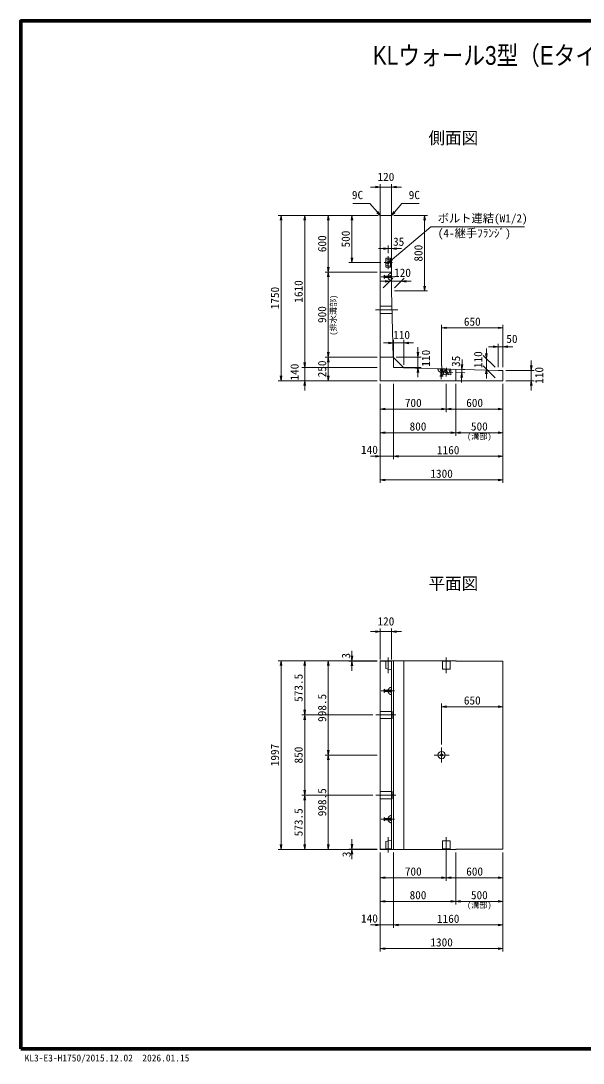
# Model space of a CAD drawing. Units: millimetres at full size, sheet at 1:40. Extents: x 141688 to 157488, y 10657 to 21690.
# Drawn here: x 141688 to 147645, y 10657 to 21690 of the extents above; entities that cross this region are included whole.
import ezdxf
from ezdxf.enums import TextEntityAlignment as Align

# ---------------------------------------------------------------- set-up
doc = ezdxf.new("R2010")
doc.units = ezdxf.units.MM
doc.header["$LTSCALE"] = 40
doc.linetypes.add('CHAIN', pattern=[18.5, 12, -1.5, 3.5, -1.5])
doc.linetypes.add('DASHED', pattern=[7.5, 6, -1.5])
for name, color, linetype, lineweight in [('01図枠', 1, 'Continuous', 70), ('中心', 6, 'CHAIN', 9), ('外形線', 7, 'Continuous', 13), ('寸法', 2, 'Continuous', 9), ('細線', 4, 'Continuous', 9)]:
    doc.layers.add(name, color=color, linetype=linetype, lineweight=lineweight)
doc.layers.add('文字', color=7, linetype='Continuous')
doc.styles.add('ＭＳ ゴシック', font='')
doc.styles.add('ＭＳ Ｐゴシック', font='')
doc.styles.get('ＭＳ ゴシック').set_extended_font_data('MS Gothic')
doc.styles.get('ＭＳ Ｐゴシック').set_extended_font_data('MS PGothic')

# ---------------------------------------------------------------- blocks, each defined once
blk = doc.blocks.new('open_arrow')
at = {"color": 0, "linetype": 'Continuous', "lineweight": -2}
blk.add_lwpolyline([(7.5, 1.25), (0, 0), (7.5, -1.25)], dxfattribs=at)

msp = doc.modelspace()

# ---------------------------------------------------------------- linework, layer by layer
at = {"layer": '01図枠'}
msp.add_lwpolyline([(141687.54, 10809.99), (157487.54, 10809.99), (157487.54, 21689.99), (141687.54, 21689.99)], close=True, dxfattribs=at)
at = {"layer": '中心'}
for p, q in [((145580.07, 19061.98), (145580.07, 19198.98)), ((145535.07, 19130.48), (145625.07, 19130.48)), ((145645.07, 18980.48), (145506.07, 18980.48)), ((145682.42, 18630.48), (145445.07, 18630.48)), ((146145.88, 18036.69), (146142.13, 17897.74)), ((146193.86, 17925.35), (146196.29, 18015.32)), ((146263.55, 17968.48), (146126.6, 17972.18)), ((145580.07, 14785.53), (145580.07, 14950.53)), ((146195.07, 14785.53), (146195.07, 14950.53)), ((145645.07, 14596.53), (145506.07, 14596.53)), ((145450.07, 14343.03), (145660.07, 14343.03)), ((146223.57, 13918.03), (146066.57, 13918.03)), ((146145.07, 13996.53), (146145.07, 13839.53)), ((145450.07, 13493.03), (145660.07, 13493.03)), ((145645.07, 13239.53), (145506.07, 13239.53)), ((145580.07, 13050.53), (145580.07, 12885.53)), ((146195.07, 13050.53), (146195.07, 12885.53))]:
    msp.add_line(p, q, dxfattribs=at)
at = {"layer": '外形線'}
for p, q in [((145504.07, 19630.48), (145495.07, 19621.48)), ((145495.07, 19621.48), (145495.07, 17880.48)), ((145504.07, 19630.48), (145606.07, 19630.48)), ((145606.07, 19630.48), (145615.07, 19621.48)), ((145615.07, 19621.48), (145615.07, 18830.48)), ((145615.07, 18830.48), (145632.36, 18130.48)), ((145632.36, 18130.48), (145745.07, 18017.51)), ((145633.84, 18070.47), (145635.07, 18020.48)), ((145635.07, 18020.48), (145685.05, 18019.13)), ((145745.07, 18017.51), (146745.07, 17990.48)), ((146745.07, 17990.48), (146795.07, 17990.48)), ((146795.07, 17880.48), (146795.07, 17990.48)), ((145495.07, 17880.48), (146795.07, 17880.48)), ((145495.07, 14916.53), (146295.07, 14916.53)), ((145495.07, 14916.53), (145495.07, 12919.53)), ((145615.07, 14916.53), (145615.07, 12919.53)), ((146298.07, 14913.53), (146295.07, 14916.53)), ((146298.07, 14913.53), (146795.07, 14913.53)), ((146795.07, 12922.53), (146795.07, 14913.53)), ((145495.07, 12919.53), (146295.07, 12919.53)), ((146295.07, 12919.53), (146298.07, 12922.53)), ((146298.07, 12922.53), (146795.07, 12922.53))]:
    msp.add_line(p, q, dxfattribs=at)
at = {"layer": '寸法'}
for p, q in [((145391.07, 19930.48), (145719.07, 19930.48)), ((145495.07, 19633.48), (145495.07, 19962.48)), ((145615.07, 19633.48), (145615.07, 19962.48)), ((145472.07, 19630.48), (144413.07, 19630.48)), ((144445.07, 17880.48), (144445.07, 19630.48)), ((145472.07, 19630.48), (144663.07, 19630.48)), ((144695.07, 18020.48), (144695.07, 19630.48)), ((145472.07, 19630.48), (144913.07, 19630.48)), ((144945.07, 19030.48), (144945.07, 19630.48)), ((145472.07, 19630.48), (145163.07, 19630.48)), ((145195.07, 19630.48), (145195.07, 19130.48)), ((145638.07, 19630.48), (145997.07, 19630.48)), ((145965.07, 18830.48), (145965.07, 19630.48)), ((145580.07, 19230.98), (145580.07, 19310.68)), ((145615.07, 19202.48), (145615.07, 19310.68)), ((145719.07, 19278.68), (145476.07, 19278.68)), ((145503.07, 19130.48), (145163.07, 19130.48)), ((145463.07, 19030.48), (144913.07, 19030.48)), ((145463.07, 19030.48), (144913.07, 19030.48)), ((144945.07, 18130.48), (144945.07, 19030.48)), ((145821.78, 18933.19), (145493.78, 18933.19)), ((145527.07, 18862.48), (145629.78, 18965.19)), ((145647.07, 18862.48), (145749.78, 18965.19)), ((145647.07, 18830.48), (145997.07, 18830.48)), ((146145.07, 18038.7), (146145.07, 18472.39)), ((146795.07, 18440.39), (146145.07, 18440.39)), ((146795.07, 18022.48), (146795.07, 18472.39)), ((145849.07, 18280.44), (145531.07, 18280.44)), ((145635.07, 18052.48), (145635.07, 18312.44)), ((145745.07, 18049.51), (145745.07, 18312.44)), ((145895.02, 17916.48), (145895.02, 18234.48)), ((146619.14, 17902.42), (146619.14, 18220.42)), ((146899.07, 18240.39), (146641.07, 18240.39)), ((146745.07, 18022.48), (146745.07, 18272.39)), ((146795.07, 18022.48), (146795.07, 18272.39)), ((144695.07, 17776.48), (144695.07, 18124.48)), ((145463.07, 18130.48), (144913.07, 18130.48)), ((145463.07, 18130.48), (144913.07, 18130.48)), ((144945.07, 17880.48), (144945.07, 18130.48)), ((145664.36, 18130.48), (145927.02, 18130.48)), ((146356.94, 17861.92), (146363.51, 18104.83)), ((146713.07, 18022.48), (146587.14, 18148.42)), ((145463.07, 18020.48), (144663.07, 18020.48)), ((145463.07, 18020.48), (144663.07, 18020.48)), ((145667.07, 18020.48), (145927.02, 18020.48)), ((146267.99, 18003.37), (146392.69, 18000)), ((146713.07, 17912.48), (146587.14, 18038.42)), ((146827.07, 17990.48), (147127.07, 17990.48)), ((147095.07, 17776.48), (147095.07, 18094.48)), ((145463.07, 17880.48), (144413.07, 17880.48)), ((145463.07, 17880.48), (144663.07, 17880.48)), ((145463.07, 17880.48), (144913.07, 17880.48)), ((146295.54, 17967.62), (146391.74, 17965.02)), ((146827.07, 17880.48), (147127.07, 17880.48)), ((145495.07, 17848.48), (145495.07, 16798.48)), ((145495.07, 17848.48), (145495.07, 17048.48)), ((145495.07, 17848.48), (145495.07, 17298.48)), ((145495.07, 17848.48), (145495.07, 17548.48)), ((145635.07, 17848.48), (145635.07, 17048.48)), ((145635.07, 17848.48), (145635.07, 17048.48)), ((146195.07, 17848.48), (146195.07, 17548.48)), ((146195.07, 17848.48), (146195.07, 17548.48)), ((146295.07, 17848.48), (146295.07, 17298.48)), ((146295.07, 17848.48), (146295.07, 17298.48)), ((146795.07, 17848.48), (146795.07, 16798.48)), ((146795.07, 17848.48), (146795.07, 17048.48)), ((146795.07, 17848.48), (146795.07, 17548.48)), ((146795.07, 17848.48), (146795.07, 17298.48)), ((145495.07, 17580.48), (146195.07, 17580.48)), ((146795.07, 17580.48), (146195.07, 17580.48)), ((146295.07, 17330.48), (145495.07, 17330.48)), ((146795.07, 17330.48), (146295.07, 17330.48)), ((145391.07, 17080.48), (145739.07, 17080.48)), ((145635.07, 17080.48), (146795.07, 17080.48)), ((145495.07, 16830.48), (146795.07, 16830.48)), ((145495.07, 14928.53), (145495.07, 15257.53)), ((145615.07, 14928.53), (145615.07, 15257.53)), ((145391.07, 15225.53), (145719.07, 15225.53)), ((145195.07, 15020.53), (145195.07, 14809.53)), ((145463.07, 14916.53), (144413.07, 14916.53)), ((144445.07, 14916.53), (144445.07, 12919.53)), ((145463.07, 14916.53), (144663.07, 14916.53)), ((144695.07, 14916.53), (144695.07, 14343.03)), ((145463.07, 14916.53), (144913.07, 14916.53)), ((144945.07, 14916.53), (144945.07, 13918.03)), ((145463.07, 14916.53), (145163.07, 14916.53)), ((145463.07, 14913.53), (145163.07, 14913.53)), ((146145.07, 14028.53), (146145.07, 14462.23)), ((146795.07, 14012.32), (146795.07, 14462.23)), ((146795.07, 14430.23), (146145.07, 14430.23)), ((145418.07, 14343.03), (144663.07, 14343.03)), ((145418.07, 14343.03), (144663.07, 14343.03)), ((144695.07, 14343.03), (144695.07, 13493.03)), ((145464.07, 13918.03), (144913.07, 13918.03)), ((145464.07, 13918.03), (144913.07, 13918.03)), ((144945.07, 13918.03), (144945.07, 12919.53)), ((145418.07, 13493.03), (144663.07, 13493.03)), ((145418.07, 13493.03), (144663.07, 13493.03)), ((144695.07, 13493.03), (144695.07, 12919.53)), ((145195.07, 12815.53), (145195.07, 13026.53)), ((145463.07, 12919.53), (144413.07, 12919.53)), ((145463.07, 12919.53), (144663.07, 12919.53)), ((145463.07, 12919.53), (144913.07, 12919.53)), ((145463.07, 12922.53), (145163.07, 12922.53)), ((145463.07, 12919.53), (145163.07, 12919.53)), ((145495.07, 12887.53), (145495.07, 11837.53)), ((145495.07, 12887.53), (145495.07, 12087.53)), ((145495.07, 12887.53), (145495.07, 12337.53)), ((145495.07, 12887.53), (145495.07, 12587.53)), ((145635.07, 12887.53), (145635.07, 12087.53)), ((145635.07, 12887.53), (145635.07, 12087.53)), ((146195.07, 12887.53), (146195.07, 12587.53)), ((146195.07, 12887.53), (146195.07, 12587.53)), ((146295.07, 12887.53), (146295.07, 12337.53)), ((146295.07, 12887.53), (146295.07, 12337.53)), ((146795.07, 12887.53), (146795.07, 11837.53)), ((146795.07, 12887.53), (146795.07, 12087.53)), ((146795.07, 12887.53), (146795.07, 12587.53)), ((146795.07, 12887.53), (146795.07, 12337.53)), ((145495.07, 12619.53), (146195.07, 12619.53)), ((146795.07, 12619.53), (146195.07, 12619.53)), ((146295.07, 12369.53), (145495.07, 12369.53)), ((146795.07, 12369.53), (146295.07, 12369.53)), ((145391.07, 12119.53), (145739.07, 12119.53)), ((145635.07, 12119.53), (146795.07, 12119.53)), ((145495.07, 11869.53), (146795.07, 11869.53))]:
    msp.add_line(p, q, dxfattribs=at)
at = {"layer": '寸法', "color": 3, "linetype": 'DASHED'}
for p, q in [((145536.07, 18962.98), (145536.07, 18997.98)), ((145536.07, 18997.98), (145543.73, 18987.48)), ((145595.73, 18987.48), (145543.73, 18987.48)), ((145543.73, 18987.48), (145543.73, 18973.48)), ((145595.73, 18967.98), (145595.73, 18992.98)), ((145595.73, 18992.98), (145604.07, 18992.98)), ((145604.07, 18992.98), (145604.07, 18967.98)), ((145615.07, 19018.98), (145615.07, 18941.98)), ((145543.73, 18973.48), (145536.07, 18962.98)), ((145595.73, 18973.48), (145543.73, 18973.48)), ((145604.07, 18967.98), (145595.73, 18967.98)), ((146106.59, 18007.74), (146183.56, 18005.66)), ((146132.05, 17987.7), (146132.28, 17996.04)), ((146157.05, 17987.03), (146132.05, 17987.7)), ((146132.28, 17996.04), (146157.27, 17995.36)), ((146137.55, 17987.56), (146136.15, 17935.57)), ((146151.55, 17987.18), (146150.14, 17935.2)), ((146157.27, 17995.36), (146157.05, 17987.03)), ((146125.44, 17928.2), (146136.15, 17935.57)), ((146160.43, 17927.25), (146125.44, 17928.2)), ((146136.15, 17935.57), (146150.14, 17935.2)), ((146150.14, 17935.2), (146160.43, 17927.25)), ((145536.07, 14579.03), (145536.07, 14614.03)), ((145536.07, 14614.03), (145543.73, 14603.53)), ((145543.73, 14589.53), (145536.07, 14579.03)), ((145595.73, 14603.53), (145543.73, 14603.53)), ((145543.73, 14603.53), (145543.73, 14589.53)), ((145595.73, 14589.53), (145543.73, 14589.53)), ((145595.73, 14584.03), (145595.73, 14609.03)), ((145595.73, 14609.03), (145604.07, 14609.03)), ((145604.07, 14584.03), (145595.73, 14584.03)), ((145604.07, 14609.03), (145604.07, 14584.03)), ((145615.07, 14635.03), (145615.07, 14558.03)), ((145543.73, 13246.53), (145536.07, 13257.03)), ((145536.07, 13257.03), (145536.07, 13222.03)), ((145595.73, 13246.53), (145543.73, 13246.53)), ((145543.73, 13232.53), (145543.73, 13246.53)), ((145604.07, 13252.03), (145595.73, 13252.03)), ((145595.73, 13252.03), (145595.73, 13227.03)), ((145604.07, 13227.03), (145604.07, 13252.03)), ((145615.07, 13201.03), (145615.07, 13278.03)), ((145536.07, 13222.03), (145543.73, 13232.53)), ((145595.73, 13232.53), (145543.73, 13232.53)), ((145595.73, 13227.03), (145604.07, 13227.03))]:
    msp.add_line(p, q, dxfattribs=at)
at = {"layer": '寸法'}
for points in [[(145499.55, 19625.96), (145465.37, 19665.15), (145385.6, 19756.62), (145203.85, 19756.62)], [(145610.6, 19625.96), (145644.77, 19665.15), (145724.55, 19756.62), (145906.29, 19756.62)], [(145580.07, 19130.48), (145619.93, 19163.88), (146032.64, 19509.64), (147023.24, 19509.64)]]:
    msp.add_lwpolyline(points, dxfattribs=at)
at = {"layer": '寸法', "color": 3}
for radius in [38.5, 12.5]:
    msp.add_circle((146145.07, 13918.03), radius, dxfattribs=at)
at = {"layer": '寸法', "color": 3, "linetype": 'DASHED'}
for centre, start, end in [((145615.07, 18980.48), 90, 270), ((146145.07, 18006.7), 178.45184, 358.45184), ((145615.07, 14596.53), 90, 270), ((145615.07, 13239.53), 90, 270)]:
    msp.add_arc(centre, 38.5, start, end, dxfattribs=at)
at = {"layer": '細線'}
for p, q in [((145555.07, 19081.98), (145555.07, 19178.98)), ((145555.07, 19178.98), (145605.07, 19178.98)), ((145580.07, 19141.79), (145568.76, 19130.48)), ((145591.39, 19130.48), (145580.07, 19119.17)), ((145605.07, 19081.98), (145605.07, 19178.98)), ((145495.07, 19030.48), (145615.07, 19030.48)), ((145555.07, 19081.98), (145605.07, 19081.98)), ((145632.36, 18130.48), (145495.07, 18130.48)), ((146145.91, 17946.65), (146147.27, 17996.63)), ((146244.23, 17994.01), (146147.27, 17996.63)), ((146242.88, 17944.03), (146244.23, 17994.01)), ((146295.07, 17880.48), (146295.07, 18002.64)), ((146295.07, 17880.48), (146295.07, 17991.8)), ((146242.88, 17944.03), (146145.91, 17946.65)), ((146183.76, 17970.64), (146194.77, 17959.02)), ((146195.38, 17981.64), (146206.38, 17970.03)), ((145635.07, 14916.53), (145635.07, 12919.53)), ((145745.07, 14916.53), (145745.07, 12919.53)), ((146235.07, 14910.53), (146155.07, 14910.53)), ((146155.07, 14825.53), (146155.07, 14910.53)), ((146235.07, 14825.53), (146235.07, 14910.53)), ((146235.07, 14825.53), (146155.07, 14825.53)), ((146235.07, 13010.53), (146155.07, 13010.53)), ((146155.07, 13010.53), (146155.07, 12925.53)), ((146235.07, 12925.53), (146155.07, 12925.53)), ((146235.07, 13010.53), (146235.07, 12925.53))]:
    msp.add_line(p, q, dxfattribs=at)
at = {"layer": '細線', "linetype": 'DASHED'}
for p, q in [((145615.07, 19170.48), (145555.07, 19155.48)), ((145555.07, 19105.48), (145615.07, 19090.48)), ((145615.07, 19090.48), (145615.07, 19170.48)), ((145619.27, 18667.98), (145495.07, 18667.98)), ((145621.2, 18592.98), (145495.07, 18592.98)), ((146156.03, 18006.4), (146169.41, 17946.02)), ((146236, 18004.24), (146156.03, 18006.4)), ((146219.39, 17944.67), (146236, 18004.24)), ((145495.07, 14913.53), (145615.07, 14913.53)), ((145555.07, 14910.53), (145555.07, 14834.53)), ((145555.07, 14910.53), (145615.07, 14910.53)), ((145615.07, 14910.53), (145615.07, 14819.53)), ((145555.07, 14834.53), (145615.07, 14819.53)), ((145495.07, 12922.53), (145615.07, 12922.53)), ((145555.07, 13001.53), (145615.07, 13016.53)), ((145555.07, 12925.53), (145555.07, 13001.53)), ((145555.07, 12925.53), (145615.07, 12925.53)), ((145615.07, 12925.53), (145615.07, 13016.53))]:
    msp.add_line(p, q, dxfattribs=at)
for points in [[(145495.07, 14305.53), (145620.01, 14305.53), (145620.01, 14380.53), (145495.07, 14380.53)], [(145495.07, 13530.53), (145620.01, 13530.53), (145620.01, 13455.53), (145495.07, 13455.53)]]:
    msp.add_lwpolyline(points, close=True, dxfattribs=at)
at = {"layer": '細線'}
for centre, start, end in [((145574.42, 19124.82), 135, 315), ((145585.73, 19136.14), 315, 135), ((146189.57, 17976.14), 43.45184, 223.45184), ((146200.57, 17964.53), 223.45184, 43.45184)]:
    msp.add_arc(centre, 8, start, end, dxfattribs=at)

# ---------------------------------------------------------------- block references
at = {"layer": '寸法', "xscale": 6.93, "yscale": 6.93}
for p, rotation in [((145495.07, 19930.48), 180), ((145499.55, 19625.96), 131.1), ((145610.6, 19625.96), 48.9), ((144445.07, 19630.48), 270), ((144695.07, 19630.48), 270), ((144945.07, 19630.48), 270), ((145195.07, 19630.48), 270), ((145965.07, 19630.48), 270), ((145580.07, 19278.68), 180), ((145195.07, 19130.48), 90), ((145580.07, 19130.48), 40), ((144945.07, 19030.48), 90), ((144945.07, 19030.48), 270), ((145597.78, 18933.19), 180), ((145965.07, 18830.48), 90), ((146795.07, 18440.39), 180), ((145635.07, 18280.44), 180), ((146745.07, 18240.39), 180), ((144945.07, 18130.48), 90), ((144945.07, 18130.48), 270), ((145895.02, 18130.48), 90), ((146619.14, 18116.42), 90), ((144695.07, 18020.48), 90), ((144695.07, 18020.48), 90), ((145895.02, 18020.48), 270), ((146360.7, 18000.87), 88.5), ((146619.14, 18006.42), 270), ((147095.07, 17990.48), 90), ((144445.07, 17880.48), 90), ((144695.07, 17880.48), 270), ((144945.07, 17880.48), 90), ((146359.75, 17965.88), 268.5), ((147095.07, 17880.48), 270), ((146195.07, 17580.48), 180), ((146795.07, 17580.48), 180), ((146295.07, 17330.48), 180), ((146795.07, 17330.48), 180), ((145495.07, 17080.48), 180), ((146795.07, 17080.48), 180), ((146795.07, 16830.48), 180), ((145495.07, 15225.53), 180), ((144445.07, 14916.53), 270), ((144695.07, 14916.53), 270), ((144945.07, 14916.53), 270), ((145195.07, 14916.53), 90), ((145195.07, 14913.53), 270), ((144695.07, 14343.03), 90), ((146795.07, 14430.23), 180), ((144695.07, 14343.03), 270), ((144945.07, 13918.03), 90), ((144945.07, 13918.03), 270), ((144695.07, 13493.03), 90), ((144695.07, 13493.03), 270), ((144445.07, 12919.53), 90), ((144695.07, 12919.53), 90), ((144945.07, 12919.53), 90), ((145195.07, 12922.53), 90), ((145195.07, 12919.53), 270), ((146195.07, 12619.53), 180), ((146795.07, 12619.53), 180), ((146295.07, 12369.53), 180), ((146795.07, 12369.53), 180), ((145495.07, 12119.53), 180), ((146795.07, 12119.53), 180), ((146795.07, 11869.53), 180)]:
    msp.add_blockref('open_arrow', p, dxfattribs=dict(at, rotation=rotation))
for p in [(145615.07, 19930.48), (145615.07, 19278.68), (145717.78, 18933.19), (146145.07, 18440.39), (145745.07, 18280.44), (146795.07, 18240.39), (145495.07, 17580.48), (146195.07, 17580.48), (145495.07, 17330.48), (146295.07, 17330.48), (145635.07, 17080.48), (145635.07, 17080.48), (145495.07, 16830.48), (145615.07, 15225.53), (146145.07, 14430.23), (145495.07, 12619.53), (146195.07, 12619.53), (145495.07, 12369.53), (146295.07, 12369.53), (145635.07, 12119.53), (145635.07, 12119.53), (145495.07, 11869.53)]:
    msp.add_blockref('open_arrow', p, dxfattribs=at)

# ---------------------------------------------------------------- texts
at = {"layer": '寸法', "style": 'ＭＳ ゴシック'}
for s, p in [('120', (145555.07, 20038.48)), ('35', (145690.39, 19352.33)), ('120', (145730.81, 19023.81)), ('650', (146470.07, 18506.39)), ('110', (145721.12, 18365)), ('50', (146889.95, 18323.73)), ('700', (145845.07, 17646.48)), ('600', (146495.07, 17646.48)), ('800', (145895.07, 17396.48)), ('500', (146545.07, 17396.48)), ('140', (145380.68, 17149.81)), ('1160', (146215.07, 17146.48)), ('1300', (146145.07, 16896.48)), ('120', (145555.07, 15333.53)), ('650', (146470.07, 14496.23)), ('700', (145845.07, 12685.53)), ('600', (146495.07, 12685.53)), ('800', (145895.07, 12435.53)), ('500', (146545.07, 12435.53)), ('140', (145380.68, 12188.86)), ('1160', (146215.07, 12185.53)), ('1300', (146145.07, 11935.53))]:
    msp.add_text(s, height=87.35, dxfattribs=at).set_placement(p, align=Align.MIDDLE_CENTER)
msp.add_text('9C', height=87.35, dxfattribs=at).set_placement((145313.6, 19776.62), align=Align.BOTTOM_RIGHT)
for s, p in [('9C', (145796.55, 19776.62)), ('ボルト連結(W1/2)', (146104.64, 19529.64))]:
    msp.add_text(s, height=87.35, dxfattribs=at).set_placement(p, align=Align.BOTTOM_LEFT)
for s, rotation, p in [('500', 90, (145129.07, 19380.48)), ('600', 90, (144879.07, 19330.48)), ('800', 90, (145899.07, 19230.48)), ('1750', 90, (144379.07, 18755.48)), ('1610', 90, (144629.07, 18825.48)), ('900', 90, (144879.07, 18580.48)), ('110', 90, (145978.02, 18118.55)), ('35', 88.452, (146296.43, 18085.92)), ('110', 90, (146531.96, 18103.53)), ('140', 90, (144587.07, 17971.95)), ('250', 90, (144879.07, 18005.48)), ('110', 90, (147178.51, 17937.3)), ('3', 90, (145132.26, 14968.98)), ('573.5', 90, (144629.07, 14629.78)), ('998.5', 90, (144879.07, 14417.28)), ('1997', 90, (144379.07, 13918.03)), ('850', 90, (144629.07, 13918.03)), ('998.5', 90, (144879.07, 13418.78)), ('573.5', 90, (144629.07, 13206.28)), ('3', 90, (145137.54, 12867.09))]:
    msp.add_text(s, height=87.35, rotation=rotation, dxfattribs=at).set_placement(p, align=Align.MIDDLE_CENTER)
at = {"layer": '寸法', "color": 3, "style": 'ＭＳ ゴシック'}
msp.add_text('(4-継手ﾌﾗﾝｼﾞ)', height=87.35, dxfattribs=at).set_placement((146104.64, 19486.02), align=Align.TOP_LEFT)
msp.add_text('(排水溝部)', height=61.71, rotation=90, dxfattribs=at).set_placement((145047.55, 18357.54), align=Align.BOTTOM_LEFT)
for p in [(146414.7, 17241.27), (146414.7, 12280.32)]:
    msp.add_text('(溝部)', height=61.71, dxfattribs=at).set_placement(p, align=Align.BOTTOM_LEFT)
at = {"layer": '文字', "style": 'ＭＳ Ｐゴシック', "width": 0.85}
msp.add_text(' KLウォール3型（Eタイプ）標準部構造図\u3000\u3000\u3000\u3000\u3000\u3000\u3000\u3000\u3000\u3000\u3000\u3000\u3000\u3000 \u3000\u3000\u3000\u3000', height=197.9, dxfattribs=at).set_placement((149587.54, 21165.77), align=Align.BOTTOM_CENTER)
at = {"layer": '文字', "style": 'ＭＳ Ｐゴシック'}
for s, p in [(' 側面図 ', (146269.51, 20347.73)), (' 平面図 ', (146269.51, 15630.78))]:
    msp.add_text(s, height=128.7, dxfattribs=at).set_placement(p, align=Align.BOTTOM_CENTER)
at = {"layer": '文字', "style": 'ＭＳ ゴシック'}
msp.add_text('KL3-E3-H1750/2015.12.02  2026.01.15', height=73.31, dxfattribs=at).set_placement((141727.74, 10652.54), align=Align.BOTTOM_LEFT)

doc.saveas('drawing.dxf')
